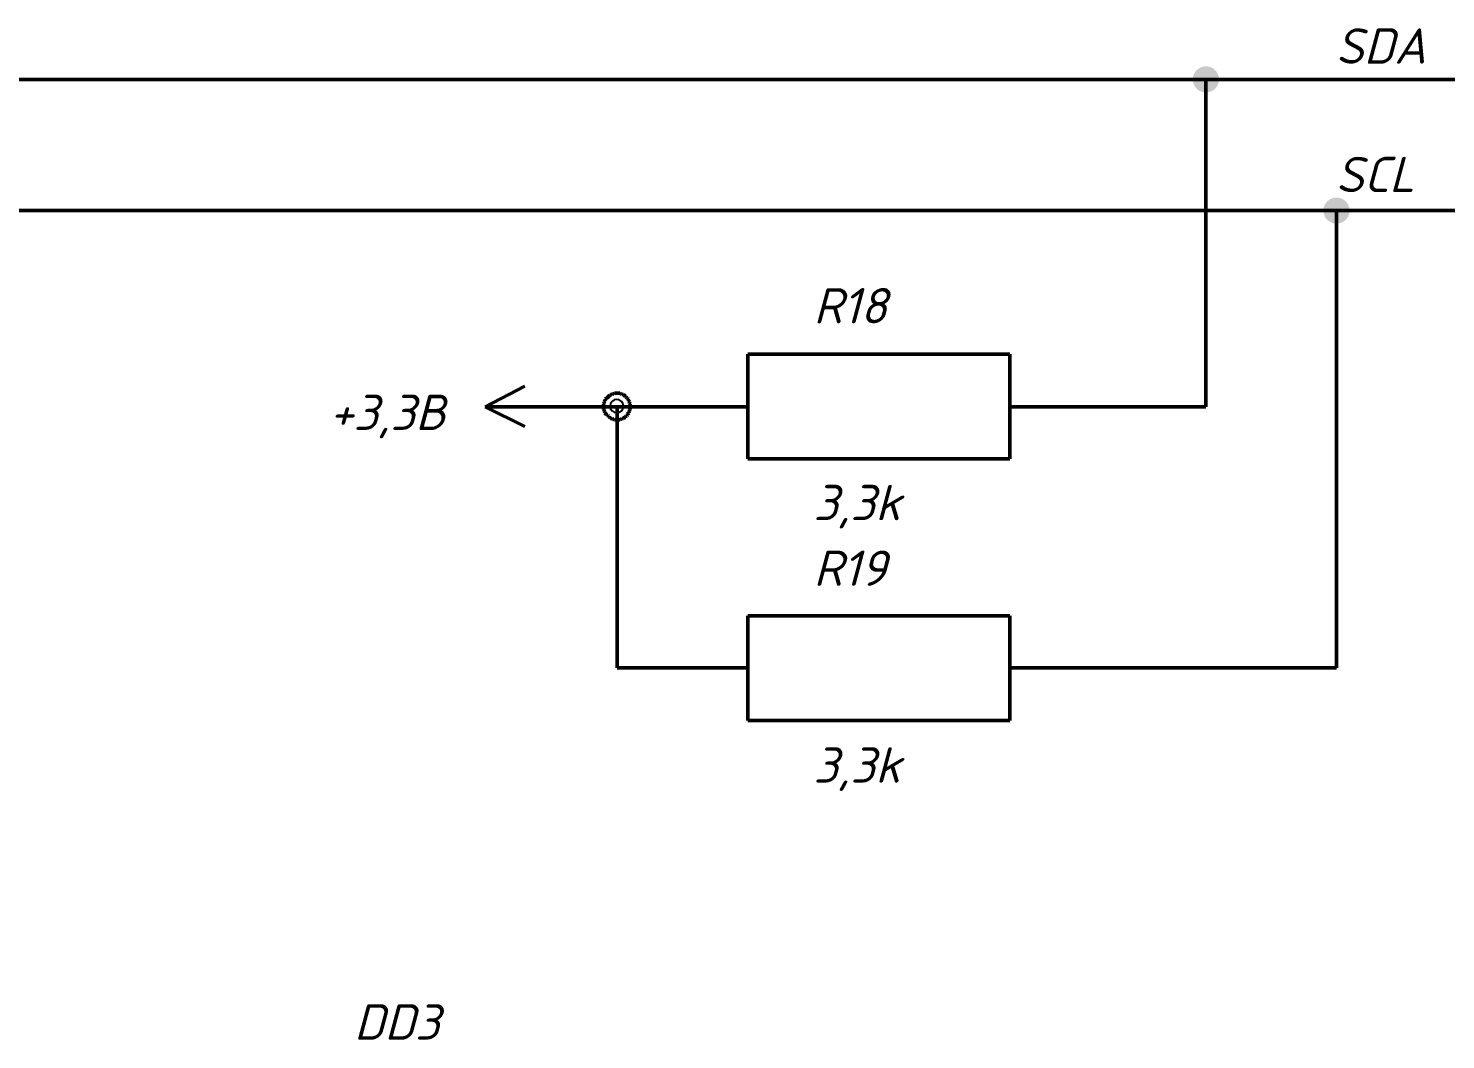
# Model space of a CAD drawing. Header units: inches. Extents: x -26 to 1942, y -380 to 599.
# Drawn here: x 528.7 to 582.8, y 326 to 364.7 of the extents above; entities that cross this region are included whole.
import ezdxf

# ---------------------------------------------------------------- set-up
doc = ezdxf.new("R2010")
doc.units = ezdxf.units.IN
doc.layers.add('OSN50', color=3, linetype='Continuous', lineweight=50)
doc.layers.add('TEXT', color=1, linetype='Continuous', lineweight=30)
doc.layers.add('Sheet', color=255, linetype='Continuous')
doc.styles.add('ISOCPEUR0', font='isocpeur.ttf', dxfattribs={"height": 2.87999})

msp = doc.modelspace()

# ---------------------------------------------------------------- hatches: boundary and pattern name
at = {"layer": 'OSN50'}
h = msp.add_hatch(color=256, dxfattribs=at)
edge = h.paths.add_edge_path()
edge.add_arc((573.675, 362.732), 0.5, 0, 360)
h = msp.add_hatch(color=256, dxfattribs=at)
edge = h.paths.add_edge_path()
edge.add_arc((578.666, 357.715), 0.5, 0, 360)

# ---------------------------------------------------------------- linework, layer by layer
for p, q in [((573.675, 362.732), (466.172, 362.732)), ((573.675, 362.732), (573.675, 350.216)), ((593.665, 362.732), (573.675, 362.732)), ((578.666, 357.715), (466.172, 357.715)), ((578.666, 357.715), (578.666, 340.234)), ((593.665, 357.715), (578.666, 357.715)), ((566.175, 352.228), (556.167, 352.228)), ((556.167, 352.228), (556.167, 348.23)), ((566.175, 348.23), (566.175, 352.228)), ((546.133, 350.216), (547.648, 350.999)), ((550.732, 350.503), (550.758, 350.529)), ((550.732, 350.503), (550.758, 350.529)), ((550.732, 350.503), (550.758, 350.529)), ((550.732, 350.503), (550.758, 350.529)), ((550.732, 350.503), (550.758, 350.529)), ((550.732, 350.503), (550.758, 350.529)), ((550.732, 350.503), (550.758, 350.529)), ((550.732, 350.503), (550.758, 350.529)), ((550.732, 350.477), (550.732, 350.503)), ((550.732, 350.477), (550.732, 350.503)), ((550.732, 350.477), (550.732, 350.503)), ((550.732, 350.477), (550.732, 350.503)), ((550.732, 350.477), (550.732, 350.503)), ((550.732, 350.477), (550.732, 350.503)), ((550.732, 350.477), (550.732, 350.503)), ((550.732, 350.477), (550.732, 350.503)), ((550.758, 350.529), (550.784, 350.555)), ((550.758, 350.529), (550.784, 350.555)), ((550.758, 350.529), (550.784, 350.555)), ((550.758, 350.529), (550.784, 350.555)), ((550.758, 350.529), (550.784, 350.555)), ((550.758, 350.529), (550.784, 350.555)), ((550.758, 350.529), (550.784, 350.555)), ((550.758, 350.529), (550.784, 350.555)), ((550.784, 350.555), (550.81, 350.581)), ((550.784, 350.555), (550.81, 350.581)), ((550.784, 350.555), (550.81, 350.581)), ((550.784, 350.555), (550.81, 350.581)), ((550.784, 350.555), (550.81, 350.581)), ((550.784, 350.555), (550.81, 350.581)), ((550.784, 350.555), (550.81, 350.581)), ((550.784, 350.555), (550.81, 350.581)), ((550.784, 350.555), (550.784, 350.555)), ((550.784, 350.555), (550.784, 350.555)), ((550.784, 350.555), (550.784, 350.555)), ((550.784, 350.555), (550.784, 350.555)), ((550.784, 350.555), (550.784, 350.555)), ((550.784, 350.555), (550.784, 350.555)), ((550.784, 350.555), (550.784, 350.555)), ((550.784, 350.555), (550.784, 350.555)), ((550.81, 350.581), (550.836, 350.608)), ((550.81, 350.581), (550.836, 350.608)), ((550.81, 350.581), (550.836, 350.608)), ((550.81, 350.581), (550.836, 350.608)), ((550.81, 350.581), (550.836, 350.608)), ((550.81, 350.581), (550.836, 350.608)), ((550.81, 350.581), (550.836, 350.608)), ((550.81, 350.581), (550.836, 350.608)), ((550.836, 350.608), (550.862, 350.634)), ((550.836, 350.608), (550.862, 350.634)), ((550.836, 350.608), (550.862, 350.634)), ((550.836, 350.608), (550.862, 350.634)), ((550.836, 350.608), (550.862, 350.634)), ((550.836, 350.608), (550.862, 350.634)), ((550.836, 350.608), (550.862, 350.634)), ((550.836, 350.608), (550.862, 350.634)), ((550.836, 350.608), (550.836, 350.608)), ((550.836, 350.608), (550.836, 350.608)), ((550.836, 350.608), (550.836, 350.608)), ((550.836, 350.608), (550.836, 350.608)), ((550.836, 350.608), (550.836, 350.608)), ((550.836, 350.608), (550.836, 350.608)), ((550.836, 350.608), (550.836, 350.608)), ((550.836, 350.608), (550.836, 350.608)), ((550.862, 350.634), (550.888, 350.66)), ((550.862, 350.634), (550.888, 350.66)), ((550.862, 350.634), (550.888, 350.66)), ((550.862, 350.634), (550.888, 350.66)), ((550.862, 350.634), (550.888, 350.66)), ((550.862, 350.634), (550.888, 350.66)), ((550.862, 350.634), (550.888, 350.66)), ((550.862, 350.634), (550.888, 350.66)), ((550.888, 350.66), (550.915, 350.66)), ((550.888, 350.66), (550.915, 350.66)), ((550.888, 350.66), (550.915, 350.66)), ((550.888, 350.66), (550.915, 350.66)), ((550.888, 350.66), (550.915, 350.66)), ((550.888, 350.66), (550.915, 350.66)), ((550.888, 350.66), (550.915, 350.66)), ((550.888, 350.66), (550.915, 350.66)), ((550.915, 350.66), (550.915, 350.686)), ((550.915, 350.686), (550.941, 350.686)), ((550.915, 350.66), (550.915, 350.686)), ((550.915, 350.686), (550.941, 350.686)), ((550.915, 350.66), (550.915, 350.686)), ((550.915, 350.686), (550.941, 350.686)), ((550.915, 350.66), (550.915, 350.686)), ((550.915, 350.686), (550.941, 350.686)), ((550.915, 350.66), (550.915, 350.686)), ((550.915, 350.686), (550.941, 350.686)), ((550.915, 350.66), (550.915, 350.686)), ((550.915, 350.686), (550.941, 350.686)), ((550.915, 350.66), (550.915, 350.686)), ((550.915, 350.686), (550.941, 350.686)), ((550.915, 350.66), (550.915, 350.686)), ((550.915, 350.686), (550.941, 350.686)), ((550.941, 350.686), (550.967, 350.686)), ((550.941, 350.686), (550.967, 350.686)), ((550.941, 350.686), (550.967, 350.686)), ((550.941, 350.686), (550.967, 350.686)), ((550.941, 350.686), (550.967, 350.686)), ((550.941, 350.686), (550.967, 350.686)), ((550.941, 350.686), (550.967, 350.686)), ((550.941, 350.686), (550.967, 350.686)), ((550.967, 350.686), (550.993, 350.712)), ((550.967, 350.686), (550.993, 350.712)), ((550.967, 350.686), (550.993, 350.712)), ((550.967, 350.686), (550.993, 350.712)), ((550.967, 350.686), (550.993, 350.712)), ((550.967, 350.686), (550.993, 350.712)), ((550.967, 350.686), (550.993, 350.712)), ((550.967, 350.686), (550.993, 350.712)), ((550.993, 350.712), (551.019, 350.712)), ((550.993, 350.712), (551.019, 350.712)), ((550.993, 350.712), (551.019, 350.712)), ((550.993, 350.712), (551.019, 350.712)), ((550.993, 350.712), (551.019, 350.712)), ((550.993, 350.712), (551.019, 350.712)), ((550.993, 350.712), (551.019, 350.712)), ((550.993, 350.712), (551.019, 350.712)), ((551.019, 350.712), (551.045, 350.712)), ((551.019, 350.712), (551.045, 350.712)), ((551.019, 350.712), (551.045, 350.712)), ((551.019, 350.712), (551.045, 350.712)), ((551.019, 350.712), (551.045, 350.712)), ((551.019, 350.712), (551.045, 350.712)), ((551.019, 350.712), (551.045, 350.712)), ((551.019, 350.712), (551.045, 350.712)), ((551.045, 350.712), (551.071, 350.738)), ((551.045, 350.712), (551.071, 350.738)), ((551.045, 350.712), (551.071, 350.738)), ((551.045, 350.712), (551.071, 350.738)), ((551.045, 350.712), (551.071, 350.738)), ((551.045, 350.712), (551.071, 350.738)), ((551.045, 350.712), (551.071, 350.738)), ((551.045, 350.712), (551.071, 350.738)), ((551.071, 350.738), (551.097, 350.738)), ((551.071, 350.738), (551.097, 350.738)), ((551.071, 350.738), (551.097, 350.738)), ((551.071, 350.738), (551.097, 350.738)), ((551.071, 350.738), (551.097, 350.738)), ((551.071, 350.738), (551.097, 350.738)), ((551.071, 350.738), (551.097, 350.738)), ((551.071, 350.738), (551.097, 350.738)), ((551.097, 350.738), (551.124, 350.738)), ((551.097, 350.738), (551.124, 350.738)), ((551.097, 350.738), (551.124, 350.738)), ((551.097, 350.738), (551.124, 350.738)), ((551.097, 350.738), (551.124, 350.738)), ((551.097, 350.738), (551.124, 350.738)), ((551.097, 350.738), (551.124, 350.738)), ((551.097, 350.738), (551.124, 350.738)), ((551.124, 350.738), (551.15, 350.738)), ((551.124, 350.738), (551.15, 350.738)), ((551.124, 350.738), (551.15, 350.738)), ((551.124, 350.738), (551.15, 350.738)), ((551.124, 350.738), (551.15, 350.738)), ((551.124, 350.738), (551.15, 350.738)), ((551.124, 350.738), (551.15, 350.738)), ((551.124, 350.738), (551.15, 350.738)), ((551.15, 350.738), (551.176, 350.738)), ((551.15, 350.738), (551.176, 350.738)), ((551.15, 350.738), (551.176, 350.738)), ((551.15, 350.738), (551.176, 350.738)), ((551.15, 350.738), (551.176, 350.738)), ((551.15, 350.738), (551.176, 350.738)), ((551.15, 350.738), (551.176, 350.738)), ((551.15, 350.738), (551.176, 350.738)), ((551.176, 350.738), (551.176, 350.738)), ((551.176, 350.738), (551.202, 350.738)), ((551.176, 350.738), (551.176, 350.738)), ((551.176, 350.738), (551.202, 350.738)), ((551.176, 350.738), (551.176, 350.738)), ((551.176, 350.738), (551.202, 350.738)), ((551.176, 350.738), (551.176, 350.738)), ((551.176, 350.738), (551.202, 350.738)), ((551.176, 350.738), (551.176, 350.738)), ((551.176, 350.738), (551.202, 350.738)), ((551.176, 350.738), (551.176, 350.738)), ((551.176, 350.738), (551.202, 350.738)), ((551.176, 350.738), (551.176, 350.738)), ((551.176, 350.738), (551.202, 350.738)), ((551.176, 350.738), (551.176, 350.738)), ((551.176, 350.738), (551.202, 350.738)), ((551.202, 350.738), (551.228, 350.738)), ((551.202, 350.738), (551.228, 350.738)), ((551.202, 350.738), (551.228, 350.738)), ((551.202, 350.738), (551.228, 350.738)), ((551.202, 350.738), (551.228, 350.738)), ((551.202, 350.738), (551.228, 350.738)), ((551.202, 350.738), (551.228, 350.738)), ((551.202, 350.738), (551.228, 350.738)), ((551.228, 350.738), (551.254, 350.738)), ((551.228, 350.738), (551.254, 350.738)), ((551.228, 350.738), (551.254, 350.738)), ((551.228, 350.738), (551.254, 350.738)), ((551.228, 350.738), (551.254, 350.738)), ((551.228, 350.738), (551.254, 350.738)), ((551.228, 350.738), (551.254, 350.738)), ((551.228, 350.738), (551.254, 350.738)), ((551.254, 350.738), (551.28, 350.738)), ((551.254, 350.738), (551.28, 350.738)), ((551.254, 350.738), (551.28, 350.738)), ((551.254, 350.738), (551.28, 350.738)), ((551.254, 350.738), (551.28, 350.738)), ((551.254, 350.738), (551.28, 350.738)), ((551.254, 350.738), (551.28, 350.738)), ((551.254, 350.738), (551.28, 350.738)), ((551.28, 350.738), (551.307, 350.712)), ((551.28, 350.738), (551.307, 350.712)), ((551.28, 350.738), (551.307, 350.712)), ((551.28, 350.738), (551.307, 350.712)), ((551.28, 350.738), (551.307, 350.712)), ((551.28, 350.738), (551.307, 350.712)), ((551.28, 350.738), (551.307, 350.712)), ((551.28, 350.738), (551.307, 350.712)), ((551.307, 350.712), (551.307, 350.712)), ((551.307, 350.712), (551.333, 350.712)), ((551.307, 350.712), (551.307, 350.712)), ((551.307, 350.712), (551.333, 350.712)), ((551.307, 350.712), (551.307, 350.712)), ((551.307, 350.712), (551.333, 350.712)), ((551.307, 350.712), (551.307, 350.712)), ((551.307, 350.712), (551.333, 350.712)), ((551.307, 350.712), (551.307, 350.712)), ((551.307, 350.712), (551.333, 350.712)), ((551.307, 350.712), (551.307, 350.712)), ((551.307, 350.712), (551.333, 350.712)), ((551.307, 350.712), (551.307, 350.712)), ((551.307, 350.712), (551.333, 350.712)), ((551.307, 350.712), (551.307, 350.712)), ((551.307, 350.712), (551.333, 350.712)), ((551.333, 350.712), (551.359, 350.686)), ((551.333, 350.712), (551.359, 350.686)), ((551.333, 350.712), (551.359, 350.686)), ((551.333, 350.712), (551.359, 350.686)), ((551.333, 350.712), (551.359, 350.686)), ((551.333, 350.712), (551.359, 350.686)), ((551.333, 350.712), (551.359, 350.686)), ((551.333, 350.712), (551.359, 350.686)), ((551.359, 350.686), (551.385, 350.686)), ((551.359, 350.686), (551.385, 350.686)), ((551.359, 350.686), (551.385, 350.686)), ((551.359, 350.686), (551.385, 350.686)), ((551.359, 350.686), (551.385, 350.686)), ((551.359, 350.686), (551.385, 350.686)), ((551.359, 350.686), (551.385, 350.686)), ((551.359, 350.686), (551.385, 350.686)), ((551.385, 350.686), (551.411, 350.686)), ((551.385, 350.686), (551.411, 350.686)), ((551.385, 350.686), (551.411, 350.686)), ((551.385, 350.686), (551.411, 350.686)), ((551.385, 350.686), (551.411, 350.686)), ((551.385, 350.686), (551.411, 350.686)), ((551.385, 350.686), (551.411, 350.686)), ((551.385, 350.686), (551.411, 350.686)), ((551.411, 350.686), (551.437, 350.66)), ((551.411, 350.686), (551.437, 350.66)), ((551.411, 350.686), (551.437, 350.66)), ((551.411, 350.686), (551.437, 350.66)), ((551.411, 350.686), (551.437, 350.66)), ((551.411, 350.686), (551.437, 350.66)), ((551.411, 350.686), (551.437, 350.66)), ((551.411, 350.686), (551.437, 350.66)), ((551.437, 350.66), (551.437, 350.66)), ((551.437, 350.66), (551.463, 350.634)), ((551.437, 350.66), (551.437, 350.66)), ((551.437, 350.66), (551.463, 350.634)), ((551.437, 350.66), (551.437, 350.66)), ((551.437, 350.66), (551.463, 350.634)), ((551.437, 350.66), (551.437, 350.66)), ((551.437, 350.66), (551.463, 350.634)), ((551.437, 350.66), (551.437, 350.66)), ((551.437, 350.66), (551.463, 350.634)), ((551.437, 350.66), (551.437, 350.66)), ((551.437, 350.66), (551.463, 350.634)), ((551.437, 350.66), (551.437, 350.66)), ((551.437, 350.66), (551.463, 350.634)), ((551.437, 350.66), (551.437, 350.66)), ((551.437, 350.66), (551.463, 350.634)), ((551.463, 350.634), (551.489, 350.608)), ((551.463, 350.634), (551.489, 350.608)), ((551.463, 350.634), (551.489, 350.608)), ((551.463, 350.634), (551.489, 350.608)), ((551.463, 350.634), (551.489, 350.608)), ((551.463, 350.634), (551.489, 350.608)), ((551.463, 350.634), (551.489, 350.608)), ((551.463, 350.634), (551.489, 350.608)), ((551.489, 350.608), (551.516, 350.608)), ((551.489, 350.608), (551.516, 350.608)), ((551.489, 350.608), (551.516, 350.608)), ((551.489, 350.608), (551.516, 350.608)), ((551.489, 350.608), (551.516, 350.608)), ((551.489, 350.608), (551.516, 350.608)), ((551.489, 350.608), (551.516, 350.608)), ((551.489, 350.608), (551.516, 350.608)), ((551.516, 350.608), (551.516, 350.581)), ((551.516, 350.608), (551.516, 350.581)), ((551.516, 350.608), (551.516, 350.581)), ((551.516, 350.608), (551.516, 350.581)), ((551.516, 350.608), (551.516, 350.581)), ((551.516, 350.608), (551.516, 350.581)), ((551.516, 350.608), (551.516, 350.581)), ((551.516, 350.608), (551.516, 350.581)), ((551.516, 350.581), (551.542, 350.555)), ((551.516, 350.581), (551.542, 350.555)), ((551.516, 350.581), (551.542, 350.555)), ((551.516, 350.581), (551.542, 350.555)), ((551.516, 350.581), (551.542, 350.555)), ((551.516, 350.581), (551.542, 350.555)), ((551.516, 350.581), (551.542, 350.555)), ((551.516, 350.581), (551.542, 350.555)), ((551.542, 350.555), (551.568, 350.555)), ((551.542, 350.555), (551.568, 350.555)), ((551.542, 350.555), (551.568, 350.555)), ((551.542, 350.555), (551.568, 350.555)), ((551.542, 350.555), (551.568, 350.555)), ((551.542, 350.555), (551.568, 350.555)), ((551.542, 350.555), (551.568, 350.555)), ((551.542, 350.555), (551.568, 350.555)), ((551.568, 350.555), (551.568, 350.529)), ((551.568, 350.555), (551.568, 350.529)), ((551.568, 350.555), (551.568, 350.529)), ((551.568, 350.555), (551.568, 350.529)), ((551.568, 350.555), (551.568, 350.529)), ((551.568, 350.555), (551.568, 350.529)), ((551.568, 350.555), (551.568, 350.529)), ((551.568, 350.555), (551.568, 350.529)), ((551.568, 350.529), (551.594, 350.503)), ((551.568, 350.529), (551.594, 350.503)), ((551.568, 350.529), (551.594, 350.503)), ((551.568, 350.529), (551.594, 350.503)), ((551.568, 350.529), (551.594, 350.503)), ((551.568, 350.529), (551.594, 350.503)), ((551.568, 350.529), (551.594, 350.503)), ((551.568, 350.529), (551.594, 350.503)), ((551.594, 350.503), (551.594, 350.477)), ((551.594, 350.503), (551.594, 350.477)), ((551.594, 350.503), (551.594, 350.477)), ((551.594, 350.503), (551.594, 350.477)), ((551.594, 350.503), (551.594, 350.477)), ((551.594, 350.503), (551.594, 350.477)), ((551.594, 350.503), (551.594, 350.477)), ((551.594, 350.503), (551.594, 350.477)), ((546.133, 350.216), (547.648, 349.458)), ((548.667, 350.216), (546.133, 350.216)), ((551.176, 350.216), (548.667, 350.216)), ((550.653, 350.32), (550.679, 350.346)), ((550.653, 350.32), (550.679, 350.346)), ((550.653, 350.32), (550.679, 350.346)), ((550.653, 350.32), (550.679, 350.346)), ((550.653, 350.32), (550.679, 350.346)), ((550.653, 350.32), (550.679, 350.346)), ((550.653, 350.32), (550.679, 350.346)), ((550.653, 350.32), (550.679, 350.346)), ((550.653, 350.294), (550.653, 350.32)), ((550.653, 350.294), (550.653, 350.32)), ((550.653, 350.294), (550.653, 350.32)), ((550.653, 350.294), (550.653, 350.32)), ((550.653, 350.294), (550.653, 350.32)), ((550.653, 350.294), (550.653, 350.32)), ((550.653, 350.294), (550.653, 350.32)), ((550.653, 350.294), (550.653, 350.32)), ((550.653, 350.268), (550.653, 350.294)), ((550.653, 350.268), (550.653, 350.294)), ((550.653, 350.268), (550.653, 350.294)), ((550.653, 350.268), (550.653, 350.294)), ((550.653, 350.268), (550.653, 350.294)), ((550.653, 350.268), (550.653, 350.294)), ((550.653, 350.268), (550.653, 350.294)), ((550.653, 350.268), (550.653, 350.294)), ((550.653, 350.242), (550.653, 350.268)), ((550.653, 350.242), (550.653, 350.268)), ((550.653, 350.242), (550.653, 350.268)), ((550.653, 350.242), (550.653, 350.268)), ((550.653, 350.242), (550.653, 350.268)), ((550.653, 350.242), (550.653, 350.268)), ((550.653, 350.242), (550.653, 350.268)), ((550.653, 350.242), (550.653, 350.268)), ((550.653, 350.216), (550.653, 350.242)), ((550.653, 350.216), (550.653, 350.242)), ((550.653, 350.216), (550.653, 350.242)), ((550.653, 350.216), (550.653, 350.242)), ((550.653, 350.216), (550.653, 350.242)), ((550.653, 350.216), (550.653, 350.242)), ((550.653, 350.216), (550.653, 350.242)), ((550.653, 350.216), (550.653, 350.242)), ((550.653, 350.189), (550.653, 350.216)), ((550.653, 350.216), (550.653, 350.216)), ((550.653, 350.189), (550.653, 350.216)), ((550.653, 350.216), (550.653, 350.216)), ((550.653, 350.189), (550.653, 350.216)), ((550.653, 350.216), (550.653, 350.216)), ((550.653, 350.189), (550.653, 350.216)), ((550.653, 350.216), (550.653, 350.216)), ((550.653, 350.189), (550.653, 350.216)), ((550.653, 350.216), (550.653, 350.216)), ((550.653, 350.189), (550.653, 350.216)), ((550.653, 350.216), (550.653, 350.216)), ((550.653, 350.189), (550.653, 350.216)), ((550.653, 350.216), (550.653, 350.216)), ((550.653, 350.189), (550.653, 350.216)), ((550.653, 350.216), (550.653, 350.216)), ((550.653, 350.163), (550.653, 350.189)), ((550.653, 350.163), (550.653, 350.189)), ((550.653, 350.163), (550.653, 350.189)), ((550.653, 350.163), (550.653, 350.189)), ((550.653, 350.163), (550.653, 350.189)), ((550.653, 350.163), (550.653, 350.189)), ((550.653, 350.163), (550.653, 350.189)), ((550.653, 350.163), (550.653, 350.189)), ((550.653, 350.137), (550.653, 350.163)), ((550.653, 350.137), (550.653, 350.163)), ((550.653, 350.137), (550.653, 350.163)), ((550.653, 350.137), (550.653, 350.163)), ((550.653, 350.137), (550.653, 350.163)), ((550.653, 350.137), (550.653, 350.163)), ((550.653, 350.137), (550.653, 350.163)), ((550.653, 350.137), (550.653, 350.163)), ((550.653, 350.111), (550.653, 350.137)), ((550.653, 350.111), (550.653, 350.137)), ((550.653, 350.111), (550.653, 350.137)), ((550.653, 350.111), (550.653, 350.137)), ((550.653, 350.111), (550.653, 350.137)), ((550.653, 350.111), (550.653, 350.137)), ((550.653, 350.111), (550.653, 350.137)), ((550.653, 350.111), (550.653, 350.137)), ((550.679, 350.085), (550.653, 350.111)), ((550.679, 350.085), (550.653, 350.111)), ((550.679, 350.085), (550.653, 350.111)), ((550.679, 350.085), (550.653, 350.111)), ((550.679, 350.085), (550.653, 350.111)), ((550.679, 350.085), (550.653, 350.111)), ((550.679, 350.085), (550.653, 350.111)), ((550.679, 350.085), (550.653, 350.111)), ((550.679, 350.398), (550.705, 350.425)), ((550.679, 350.398), (550.705, 350.425)), ((550.679, 350.398), (550.705, 350.425)), ((550.679, 350.398), (550.705, 350.425)), ((550.679, 350.398), (550.705, 350.425)), ((550.679, 350.398), (550.705, 350.425)), ((550.679, 350.398), (550.705, 350.425)), ((550.679, 350.398), (550.705, 350.425)), ((550.679, 350.372), (550.679, 350.398)), ((550.679, 350.372), (550.679, 350.398)), ((550.679, 350.372), (550.679, 350.398)), ((550.679, 350.372), (550.679, 350.398)), ((550.679, 350.372), (550.679, 350.398)), ((550.679, 350.372), (550.679, 350.398)), ((550.679, 350.372), (550.679, 350.398)), ((550.679, 350.372), (550.679, 350.398)), ((550.679, 350.346), (550.679, 350.372)), ((550.679, 350.346), (550.679, 350.372)), ((550.679, 350.346), (550.679, 350.372)), ((550.679, 350.346), (550.679, 350.372)), ((550.679, 350.346), (550.679, 350.372)), ((550.679, 350.346), (550.679, 350.372)), ((550.679, 350.346), (550.679, 350.372)), ((550.679, 350.346), (550.679, 350.372)), ((550.679, 350.059), (550.679, 350.085)), ((550.679, 350.085), (550.679, 350.085)), ((550.679, 350.059), (550.679, 350.085)), ((550.679, 350.085), (550.679, 350.085)), ((550.679, 350.059), (550.679, 350.085)), ((550.679, 350.085), (550.679, 350.085)), ((550.679, 350.059), (550.679, 350.085)), ((550.679, 350.085), (550.679, 350.085)), ((550.679, 350.059), (550.679, 350.085)), ((550.679, 350.085), (550.679, 350.085)), ((550.679, 350.059), (550.679, 350.085)), ((550.679, 350.085), (550.679, 350.085)), ((550.679, 350.059), (550.679, 350.085)), ((550.679, 350.085), (550.679, 350.085)), ((550.679, 350.059), (550.679, 350.085)), ((550.679, 350.085), (550.679, 350.085)), ((550.705, 350.033), (550.679, 350.059)), ((550.705, 350.033), (550.679, 350.059)), ((550.705, 350.033), (550.679, 350.059)), ((550.705, 350.033), (550.679, 350.059)), ((550.705, 350.033), (550.679, 350.059)), ((550.705, 350.033), (550.679, 350.059)), ((550.705, 350.033), (550.679, 350.059)), ((550.705, 350.033), (550.679, 350.059)), ((550.705, 350.451), (550.705, 350.477)), ((550.705, 350.477), (550.732, 350.477)), ((550.705, 350.451), (550.705, 350.477)), ((550.705, 350.477), (550.732, 350.477)), ((550.705, 350.451), (550.705, 350.477)), ((550.705, 350.477), (550.732, 350.477)), ((550.705, 350.451), (550.705, 350.477)), ((550.705, 350.477), (550.732, 350.477)), ((550.705, 350.451), (550.705, 350.477)), ((550.705, 350.477), (550.732, 350.477)), ((550.705, 350.451), (550.705, 350.477)), ((550.705, 350.477), (550.732, 350.477)), ((550.705, 350.451), (550.705, 350.477)), ((550.705, 350.477), (550.732, 350.477)), ((550.705, 350.451), (550.705, 350.477)), ((550.705, 350.477), (550.732, 350.477)), ((550.705, 350.425), (550.705, 350.451)), ((550.705, 350.425), (550.705, 350.451)), ((550.705, 350.425), (550.705, 350.451)), ((550.705, 350.425), (550.705, 350.451)), ((550.705, 350.425), (550.705, 350.451)), ((550.705, 350.425), (550.705, 350.451)), ((550.705, 350.425), (550.705, 350.451)), ((550.705, 350.425), (550.705, 350.451)), ((550.705, 350.007), (550.705, 350.033)), ((550.705, 350.007), (550.705, 350.033)), ((550.705, 350.007), (550.705, 350.033)), ((550.705, 350.007), (550.705, 350.033)), ((550.705, 350.007), (550.705, 350.033)), ((550.705, 350.007), (550.705, 350.033)), ((550.705, 350.007), (550.705, 350.033)), ((550.705, 350.007), (550.705, 350.033)), ((550.705, 349.98), (550.705, 350.007)), ((550.705, 349.98), (550.705, 350.007)), ((550.705, 349.98), (550.705, 350.007)), ((550.705, 349.98), (550.705, 350.007)), ((550.705, 349.98), (550.705, 350.007)), ((550.705, 349.98), (550.705, 350.007)), ((550.705, 349.98), (550.705, 350.007)), ((550.705, 349.98), (550.705, 350.007)), ((550.732, 349.954), (550.705, 349.98)), ((550.732, 349.954), (550.705, 349.98)), ((550.732, 349.954), (550.705, 349.98)), ((550.732, 349.954), (550.705, 349.98)), ((550.732, 349.954), (550.705, 349.98)), ((550.732, 349.954), (550.705, 349.98)), ((550.732, 349.954), (550.705, 349.98)), ((550.732, 349.954), (550.705, 349.98)), ((550.758, 349.928), (550.732, 349.954)), ((550.732, 349.954), (550.732, 349.954)), ((550.758, 349.928), (550.732, 349.954)), ((550.732, 349.954), (550.732, 349.954)), ((550.758, 349.928), (550.732, 349.954)), ((550.732, 349.954), (550.732, 349.954)), ((550.758, 349.928), (550.732, 349.954)), ((550.732, 349.954), (550.732, 349.954)), ((550.758, 349.928), (550.732, 349.954)), ((550.732, 349.954), (550.732, 349.954)), ((550.758, 349.928), (550.732, 349.954)), ((550.732, 349.954), (550.732, 349.954)), ((550.758, 349.928), (550.732, 349.954)), ((550.732, 349.954), (550.732, 349.954)), ((550.758, 349.928), (550.732, 349.954)), ((550.732, 349.954), (550.732, 349.954)), ((553.658, 350.216), (551.176, 350.216)), ((551.176, 350.216), (551.176, 350.216)), ((551.176, 340.234), (551.176, 350.216)), ((551.594, 349.954), (551.568, 349.928)), ((551.594, 349.954), (551.568, 349.928)), ((551.594, 349.954), (551.568, 349.928)), ((551.594, 349.954), (551.568, 349.928)), ((551.594, 349.954), (551.568, 349.928)), ((551.594, 349.954), (551.568, 349.928)), ((551.594, 349.954), (551.568, 349.928)), ((551.594, 349.954), (551.568, 349.928)), ((551.594, 350.477), (551.62, 350.477)), ((551.594, 350.477), (551.62, 350.477)), ((551.594, 350.477), (551.62, 350.477)), ((551.594, 350.477), (551.62, 350.477)), ((551.594, 350.477), (551.62, 350.477)), ((551.594, 350.477), (551.62, 350.477)), ((551.594, 350.477), (551.62, 350.477)), ((551.594, 350.477), (551.62, 350.477)), ((551.62, 349.98), (551.594, 349.954)), ((551.62, 349.98), (551.594, 349.954)), ((551.62, 349.98), (551.594, 349.954)), ((551.62, 349.98), (551.594, 349.954)), ((551.62, 349.98), (551.594, 349.954)), ((551.62, 349.98), (551.594, 349.954)), ((551.62, 349.98), (551.594, 349.954)), ((551.62, 349.98), (551.594, 349.954)), ((551.594, 349.954), (551.594, 349.954)), ((551.594, 349.954), (551.594, 349.954)), ((551.594, 349.954), (551.594, 349.954)), ((551.594, 349.954), (551.594, 349.954)), ((551.594, 349.954), (551.594, 349.954)), ((551.594, 349.954), (551.594, 349.954)), ((551.594, 349.954), (551.594, 349.954)), ((551.594, 349.954), (551.594, 349.954)), ((551.62, 350.477), (551.62, 350.451)), ((551.62, 350.477), (551.62, 350.451)), ((551.62, 350.477), (551.62, 350.451)), ((551.62, 350.477), (551.62, 350.451)), ((551.62, 350.477), (551.62, 350.451)), ((551.62, 350.477), (551.62, 350.451)), ((551.62, 350.477), (551.62, 350.451)), ((551.62, 350.477), (551.62, 350.451)), ((551.62, 350.451), (551.62, 350.425)), ((551.62, 350.451), (551.62, 350.425)), ((551.62, 350.451), (551.62, 350.425)), ((551.62, 350.451), (551.62, 350.425)), ((551.62, 350.451), (551.62, 350.425)), ((551.62, 350.451), (551.62, 350.425)), ((551.62, 350.451), (551.62, 350.425)), ((551.62, 350.451), (551.62, 350.425)), ((551.62, 350.425), (551.646, 350.398)), ((551.62, 350.425), (551.646, 350.398)), ((551.62, 350.425), (551.646, 350.398)), ((551.62, 350.425), (551.646, 350.398)), ((551.62, 350.425), (551.646, 350.398)), ((551.62, 350.425), (551.646, 350.398)), ((551.62, 350.425), (551.646, 350.398)), ((551.62, 350.425), (551.646, 350.398)), ((551.646, 350.059), (551.62, 350.033)), ((551.646, 350.059), (551.62, 350.033)), ((551.646, 350.059), (551.62, 350.033)), ((551.646, 350.059), (551.62, 350.033)), ((551.646, 350.059), (551.62, 350.033)), ((551.646, 350.059), (551.62, 350.033)), ((551.646, 350.059), (551.62, 350.033)), ((551.646, 350.059), (551.62, 350.033)), ((551.62, 350.033), (551.62, 350.007)), ((551.62, 350.033), (551.62, 350.007)), ((551.62, 350.033), (551.62, 350.007)), ((551.62, 350.033), (551.62, 350.007)), ((551.62, 350.033), (551.62, 350.007)), ((551.62, 350.033), (551.62, 350.007)), ((551.62, 350.033), (551.62, 350.007)), ((551.62, 350.033), (551.62, 350.007)), ((551.62, 350.007), (551.62, 349.98)), ((551.62, 350.007), (551.62, 349.98)), ((551.62, 350.007), (551.62, 349.98)), ((551.62, 350.007), (551.62, 349.98)), ((551.62, 350.007), (551.62, 349.98)), ((551.62, 350.007), (551.62, 349.98)), ((551.62, 350.007), (551.62, 349.98)), ((551.62, 350.007), (551.62, 349.98)), ((551.646, 350.398), (551.646, 350.372)), ((551.646, 350.398), (551.646, 350.372)), ((551.646, 350.398), (551.646, 350.372)), ((551.646, 350.398), (551.646, 350.372)), ((551.646, 350.398), (551.646, 350.372)), ((551.646, 350.398), (551.646, 350.372)), ((551.646, 350.398), (551.646, 350.372)), ((551.646, 350.398), (551.646, 350.372)), ((551.646, 350.372), (551.646, 350.346)), ((551.646, 350.372), (551.646, 350.346)), ((551.646, 350.372), (551.646, 350.346)), ((551.646, 350.372), (551.646, 350.346)), ((551.646, 350.372), (551.646, 350.346)), ((551.646, 350.372), (551.646, 350.346)), ((551.646, 350.372), (551.646, 350.346)), ((551.646, 350.372), (551.646, 350.346)), ((551.646, 350.346), (551.672, 350.32)), ((551.646, 350.346), (551.672, 350.32)), ((551.646, 350.346), (551.672, 350.32)), ((551.646, 350.346), (551.672, 350.32)), ((551.646, 350.346), (551.672, 350.32)), ((551.646, 350.346), (551.672, 350.32)), ((551.646, 350.346), (551.672, 350.32)), ((551.646, 350.346), (551.672, 350.32)), ((551.672, 350.111), (551.646, 350.085)), ((551.672, 350.111), (551.646, 350.085)), ((551.672, 350.111), (551.646, 350.085)), ((551.672, 350.111), (551.646, 350.085)), ((551.672, 350.111), (551.646, 350.085)), ((551.672, 350.111), (551.646, 350.085)), ((551.672, 350.111), (551.646, 350.085)), ((551.672, 350.111), (551.646, 350.085)), ((551.646, 350.085), (551.646, 350.085)), ((551.646, 350.085), (551.646, 350.059)), ((551.646, 350.085), (551.646, 350.085)), ((551.646, 350.085), (551.646, 350.059)), ((551.646, 350.085), (551.646, 350.085)), ((551.646, 350.085), (551.646, 350.059)), ((551.646, 350.085), (551.646, 350.085)), ((551.646, 350.085), (551.646, 350.059)), ((551.646, 350.085), (551.646, 350.085)), ((551.646, 350.085), (551.646, 350.059)), ((551.646, 350.085), (551.646, 350.085)), ((551.646, 350.085), (551.646, 350.059)), ((551.646, 350.085), (551.646, 350.085)), ((551.646, 350.085), (551.646, 350.059)), ((551.646, 350.085), (551.646, 350.085)), ((551.646, 350.085), (551.646, 350.059)), ((551.672, 350.32), (551.672, 350.294)), ((551.672, 350.32), (551.672, 350.294)), ((551.672, 350.32), (551.672, 350.294)), ((551.672, 350.32), (551.672, 350.294)), ((551.672, 350.32), (551.672, 350.294)), ((551.672, 350.32), (551.672, 350.294)), ((551.672, 350.32), (551.672, 350.294)), ((551.672, 350.32), (551.672, 350.294)), ((551.672, 350.294), (551.672, 350.268)), ((551.672, 350.294), (551.672, 350.268)), ((551.672, 350.294), (551.672, 350.268)), ((551.672, 350.294), (551.672, 350.268)), ((551.672, 350.294), (551.672, 350.268)), ((551.672, 350.294), (551.672, 350.268)), ((551.672, 350.294), (551.672, 350.268)), ((551.672, 350.294), (551.672, 350.268)), ((551.672, 350.268), (551.672, 350.242)), ((551.672, 350.268), (551.672, 350.242)), ((551.672, 350.268), (551.672, 350.242)), ((551.672, 350.268), (551.672, 350.242)), ((551.672, 350.268), (551.672, 350.242)), ((551.672, 350.268), (551.672, 350.242)), ((551.672, 350.268), (551.672, 350.242)), ((551.672, 350.268), (551.672, 350.242)), ((551.672, 350.242), (551.672, 350.216)), ((551.672, 350.242), (551.672, 350.216)), ((551.672, 350.242), (551.672, 350.216)), ((551.672, 350.242), (551.672, 350.216)), ((551.672, 350.242), (551.672, 350.216)), ((551.672, 350.242), (551.672, 350.216)), ((551.672, 350.242), (551.672, 350.216)), ((551.672, 350.242), (551.672, 350.216)), ((551.672, 350.216), (551.672, 350.216)), ((551.672, 350.216), (551.672, 350.216)), ((551.672, 350.216), (551.672, 350.216)), ((551.672, 350.216), (551.672, 350.216)), ((551.672, 350.216), (551.672, 350.216)), ((551.672, 350.216), (551.672, 350.216)), ((551.672, 350.216), (551.672, 350.216)), ((551.672, 350.216), (551.672, 350.216)), ((551.672, 350.216), (551.672, 350.216)), ((551.672, 350.216), (551.672, 350.216)), ((551.672, 350.216), (551.672, 350.216)), ((551.672, 350.216), (551.672, 350.216)), ((551.672, 350.216), (551.672, 350.216)), ((551.672, 350.216), (551.672, 350.216)), ((551.672, 350.216), (551.672, 350.216)), ((551.672, 350.216), (551.672, 350.216)), ((551.672, 350.216), (551.672, 350.216)), ((551.672, 350.216), (551.672, 350.216)), ((551.672, 350.216), (551.672, 350.216)), ((551.672, 350.216), (551.672, 350.216)), ((551.672, 350.216), (551.672, 350.216)), ((551.672, 350.216), (551.672, 350.216)), ((551.672, 350.216), (551.672, 350.216)), ((551.672, 350.216), (551.672, 350.216)), ((551.672, 350.216), (551.672, 350.216)), ((551.672, 350.216), (551.672, 350.216)), ((551.672, 350.216), (551.672, 350.216)), ((551.672, 350.216), (551.672, 350.216)), ((551.672, 350.216), (551.672, 350.216)), ((551.672, 350.216), (551.672, 350.216)), ((551.672, 350.216), (551.672, 350.216)), ((551.672, 350.216), (551.672, 350.216)), ((551.672, 350.216), (551.672, 350.216)), ((551.672, 350.216), (551.672, 350.189)), ((551.672, 350.216), (551.672, 350.216)), ((551.672, 350.216), (551.672, 350.216)), ((551.672, 350.216), (551.672, 350.216)), ((551.672, 350.216), (551.672, 350.216)), ((551.672, 350.216), (551.672, 350.216)), ((551.672, 350.216), (551.672, 350.216)), ((551.672, 350.216), (551.672, 350.216)), ((551.672, 350.216), (551.672, 350.216)), ((551.672, 350.216), (551.672, 350.216)), ((551.672, 350.216), (551.672, 350.216)), ((551.672, 350.216), (551.672, 350.216)), ((551.672, 350.216), (551.672, 350.216)), ((551.672, 350.216), (551.672, 350.216)), ((551.672, 350.216), (551.672, 350.216)), ((551.672, 350.216), (551.672, 350.216)), ((551.672, 350.216), (551.672, 350.216)), ((551.672, 350.216), (551.672, 350.216)), ((551.672, 350.216), (551.672, 350.216)), ((551.672, 350.216), (551.672, 350.216)), ((551.672, 350.216), (551.672, 350.216)), ((551.672, 350.216), (551.672, 350.216)), ((551.672, 350.216), (551.672, 350.216)), ((551.672, 350.216), (551.672, 350.216)), ((551.672, 350.216), (551.672, 350.216)), ((551.672, 350.216), (551.672, 350.216)), ((551.672, 350.216), (551.672, 350.216)), ((551.672, 350.216), (551.672, 350.216)), ((551.672, 350.216), (551.672, 350.216)), ((551.672, 350.216), (551.672, 350.216)), ((551.672, 350.216), (551.672, 350.216)), ((551.672, 350.216), (551.672, 350.216)), ((551.672, 350.216), (551.672, 350.216)), ((551.672, 350.216), (551.672, 350.216)), ((551.672, 350.216), (551.672, 350.189)), ((551.672, 350.216), (551.672, 350.216)), ((551.672, 350.216), (551.672, 350.216)), ((551.672, 350.216), (551.672, 350.216)), ((551.672, 350.216), (551.672, 350.216)), ((551.672, 350.216), (551.672, 350.216)), ((551.672, 350.216), (551.672, 350.216)), ((551.672, 350.216), (551.672, 350.216)), ((551.672, 350.216), (551.672, 350.216)), ((551.672, 350.216), (551.672, 350.216)), ((551.672, 350.216), (551.672, 350.216)), ((551.672, 350.216), (551.672, 350.216)), ((551.672, 350.216), (551.672, 350.216)), ((551.672, 350.216), (551.672, 350.216)), ((551.672, 350.216), (551.672, 350.216)), ((551.672, 350.216), (551.672, 350.216)), ((551.672, 350.216), (551.672, 350.216)), ((551.672, 350.216), (551.672, 350.216)), ((551.672, 350.216), (551.672, 350.216)), ((551.672, 350.216), (551.672, 350.216)), ((551.672, 350.216), (551.672, 350.216)), ((551.672, 350.216), (551.672, 350.216)), ((551.672, 350.216), (551.672, 350.216)), ((551.672, 350.216), (551.672, 350.216)), ((551.672, 350.216), (551.672, 350.216)), ((551.672, 350.216), (551.672, 350.216)), ((551.672, 350.216), (551.672, 350.216)), ((551.672, 350.216), (551.672, 350.216)), ((551.672, 350.216), (551.672, 350.216)), ((551.672, 350.216), (551.672, 350.216)), ((551.672, 350.216), (551.672, 350.216)), ((551.672, 350.216), (551.672, 350.216)), ((551.672, 350.216), (551.672, 350.216)), ((551.672, 350.216), (551.672, 350.216)), ((551.672, 350.216), (551.672, 350.189)), ((551.672, 350.216), (551.672, 350.216)), ((551.672, 350.216), (551.672, 350.216)), ((551.672, 350.216), (551.672, 350.216)), ((551.672, 350.216), (551.672, 350.216)), ((551.672, 350.216), (551.672, 350.216)), ((551.672, 350.216), (551.672, 350.216)), ((551.672, 350.216), (551.672, 350.216)), ((551.672, 350.216), (551.672, 350.216)), ((551.672, 350.216), (551.672, 350.216)), ((551.672, 350.216), (551.672, 350.216)), ((551.672, 350.216), (551.672, 350.216)), ((551.672, 350.216), (551.672, 350.216)), ((551.672, 350.216), (551.672, 350.216)), ((551.672, 350.216), (551.672, 350.216)), ((551.672, 350.216), (551.672, 350.216)), ((551.672, 350.216), (551.672, 350.216)), ((551.672, 350.216), (551.672, 350.216)), ((551.672, 350.216), (551.672, 350.216)), ((551.672, 350.216), (551.672, 350.216)), ((551.672, 350.216), (551.672, 350.216)), ((551.672, 350.216), (551.672, 350.216)), ((551.672, 350.216), (551.672, 350.216)), ((551.672, 350.216), (551.672, 350.216)), ((551.672, 350.216), (551.672, 350.216)), ((551.672, 350.216), (551.672, 350.216)), ((551.672, 350.216), (551.672, 350.216)), ((551.672, 350.216), (551.672, 350.216)), ((551.672, 350.216), (551.672, 350.216)), ((551.672, 350.216), (551.672, 350.216)), ((551.672, 350.216), (551.672, 350.216)), ((551.672, 350.216), (551.672, 350.216)), ((551.672, 350.216), (551.672, 350.216)), ((551.672, 350.216), (551.672, 350.216)), ((551.672, 350.216), (551.672, 350.189)), ((551.672, 350.216), (551.672, 350.216)), ((551.672, 350.216), (551.672, 350.216)), ((551.672, 350.216), (551.672, 350.216)), ((551.672, 350.216), (551.672, 350.216)), ((551.672, 350.216), (551.672, 350.216)), ((551.672, 350.216), (551.672, 350.216)), ((551.672, 350.216), (551.672, 350.216)), ((551.672, 350.216), (551.672, 350.216)), ((551.672, 350.216), (551.672, 350.216)), ((551.672, 350.216), (551.672, 350.216)), ((551.672, 350.216), (551.672, 350.216)), ((551.672, 350.216), (551.672, 350.216)), ((551.672, 350.216), (551.672, 350.216)), ((551.672, 350.216), (551.672, 350.216)), ((551.672, 350.216), (551.672, 350.216)), ((551.672, 350.216), (551.672, 350.216)), ((551.672, 350.216), (551.672, 350.216)), ((551.672, 350.216), (551.672, 350.216)), ((551.672, 350.216), (551.672, 350.216)), ((551.672, 350.216), (551.672, 350.216)), ((551.672, 350.216), (551.672, 350.216)), ((551.672, 350.216), (551.672, 350.216)), ((551.672, 350.216), (551.672, 350.216)), ((551.672, 350.216), (551.672, 350.216)), ((551.672, 350.216), (551.672, 350.216)), ((551.672, 350.216), (551.672, 350.216)), ((551.672, 350.216), (551.672, 350.216)), ((551.672, 350.216), (551.672, 350.216)), ((551.672, 350.216), (551.672, 350.216)), ((551.672, 350.216), (551.672, 350.216)), ((551.672, 350.216), (551.672, 350.216)), ((551.672, 350.216), (551.672, 350.216)), ((551.672, 350.216), (551.672, 350.216)), ((551.672, 350.216), (551.672, 350.189)), ((551.672, 350.216), (551.672, 350.216)), ((551.672, 350.216), (551.672, 350.216)), ((551.672, 350.216), (551.672, 350.216)), ((551.672, 350.216), (551.672, 350.216)), ((551.672, 350.216), (551.672, 350.216)), ((551.672, 350.216), (551.672, 350.216)), ((551.672, 350.216), (551.672, 350.216)), ((551.672, 350.216), (551.672, 350.216)), ((551.672, 350.216), (551.672, 350.216)), ((551.672, 350.216), (551.672, 350.216)), ((551.672, 350.216), (551.672, 350.216)), ((551.672, 350.216), (551.672, 350.216)), ((551.672, 350.216), (551.672, 350.216)), ((551.672, 350.216), (551.672, 350.216)), ((551.672, 350.216), (551.672, 350.216)), ((551.672, 350.216), (551.672, 350.216)), ((551.672, 350.216), (551.672, 350.216)), ((551.672, 350.216), (551.672, 350.216)), ((551.672, 350.216), (551.672, 350.216)), ((551.672, 350.216), (551.672, 350.216)), ((551.672, 350.216), (551.672, 350.216)), ((551.672, 350.216), (551.672, 350.216)), ((551.672, 350.216), (551.672, 350.216)), ((551.672, 350.216), (551.672, 350.216)), ((551.672, 350.216), (551.672, 350.216)), ((551.672, 350.216), (551.672, 350.216)), ((551.672, 350.216), (551.672, 350.216)), ((551.672, 350.216), (551.672, 350.216)), ((551.672, 350.216), (551.672, 350.216)), ((551.672, 350.216), (551.672, 350.216)), ((551.672, 350.216), (551.672, 350.216)), ((551.672, 350.216), (551.672, 350.216)), ((551.672, 350.216), (551.672, 350.216)), ((551.672, 350.216), (551.672, 350.189)), ((551.672, 350.216), (551.672, 350.216)), ((551.672, 350.216), (551.672, 350.216)), ((551.672, 350.216), (551.672, 350.216)), ((551.672, 350.216), (551.672, 350.216)), ((551.672, 350.216), (551.672, 350.216)), ((551.672, 350.216), (551.672, 350.216)), ((551.672, 350.216), (551.672, 350.216)), ((551.672, 350.216), (551.672, 350.216)), ((551.672, 350.216), (551.672, 350.216)), ((551.672, 350.216), (551.672, 350.216)), ((551.672, 350.216), (551.672, 350.216)), ((551.672, 350.216), (551.672, 350.216)), ((551.672, 350.216), (551.672, 350.216)), ((551.672, 350.216), (551.672, 350.216)), ((551.672, 350.216), (551.672, 350.216)), ((551.672, 350.216), (551.672, 350.216)), ((551.672, 350.216), (551.672, 350.216)), ((551.672, 350.216), (551.672, 350.216)), ((551.672, 350.216), (551.672, 350.216)), ((551.672, 350.216), (551.672, 350.216)), ((551.672, 350.216), (551.672, 350.216)), ((551.672, 350.216), (551.672, 350.216)), ((551.672, 350.216), (551.672, 350.216)), ((551.672, 350.216), (551.672, 350.216)), ((551.672, 350.216), (551.672, 350.216)), ((551.672, 350.216), (551.672, 350.216)), ((551.672, 350.216), (551.672, 350.216)), ((551.672, 350.216), (551.672, 350.216)), ((551.672, 350.216), (551.672, 350.216)), ((551.672, 350.216), (551.672, 350.216)), ((551.672, 350.216), (551.672, 350.216)), ((551.672, 350.216), (551.672, 350.216)), ((551.672, 350.216), (551.672, 350.216)), ((551.672, 350.216), (551.672, 350.189)), ((551.672, 350.216), (551.672, 350.216)), ((551.672, 350.216), (551.672, 350.216)), ((551.672, 350.216), (551.672, 350.216)), ((551.672, 350.216), (551.672, 350.216)), ((551.672, 350.216), (551.672, 350.216)), ((551.672, 350.216), (551.672, 350.216)), ((551.672, 350.216), (551.672, 350.216)), ((551.672, 350.216), (551.672, 350.216)), ((551.672, 350.216), (551.672, 350.216)), ((551.672, 350.216), (551.672, 350.216)), ((551.672, 350.216), (551.672, 350.216)), ((551.672, 350.216), (551.672, 350.216)), ((551.672, 350.216), (551.672, 350.216)), ((551.672, 350.216), (551.672, 350.216)), ((551.672, 350.216), (551.672, 350.216)), ((551.672, 350.216), (551.672, 350.216)), ((551.672, 350.216), (551.672, 350.216)), ((551.672, 350.216), (551.672, 350.216)), ((551.672, 350.216), (551.672, 350.216)), ((551.672, 350.216), (551.672, 350.216)), ((551.672, 350.216), (551.672, 350.216)), ((551.672, 350.216), (551.672, 350.216)), ((551.672, 350.216), (551.672, 350.216)), ((551.672, 350.216), (551.672, 350.216)), ((551.672, 350.216), (551.672, 350.216)), ((551.672, 350.216), (551.672, 350.216)), ((551.672, 350.216), (551.672, 350.216)), ((551.672, 350.216), (551.672, 350.216)), ((551.672, 350.216), (551.672, 350.216)), ((551.672, 350.216), (551.672, 350.216)), ((551.672, 350.216), (551.672, 350.216)), ((551.672, 350.216), (551.672, 350.216)), ((551.672, 350.216), (551.672, 350.216)), ((551.672, 350.216), (551.672, 350.189)), ((551.672, 350.189), (551.672, 350.163)), ((551.672, 350.189), (551.672, 350.163)), ((551.672, 350.189), (551.672, 350.163)), ((551.672, 350.189), (551.672, 350.163)), ((551.672, 350.189), (551.672, 350.163)), ((551.672, 350.189), (551.672, 350.163)), ((551.672, 350.189), (551.672, 350.163)), ((551.672, 350.189), (551.672, 350.163)), ((551.672, 350.163), (551.672, 350.137)), ((551.672, 350.163), (551.672, 350.137)), ((551.672, 350.163), (551.672, 350.137)), ((551.672, 350.163), (551.672, 350.137)), ((551.672, 350.163), (551.672, 350.137)), ((551.672, 350.163), (551.672, 350.137)), ((551.672, 350.163), (551.672, 350.137)), ((551.672, 350.163), (551.672, 350.137)), ((551.672, 350.137), (551.672, 350.111)), ((551.672, 350.137), (551.672, 350.111)), ((551.672, 350.137), (551.672, 350.111)), ((551.672, 350.137), (551.672, 350.111)), ((551.672, 350.137), (551.672, 350.111)), ((551.672, 350.137), (551.672, 350.111)), ((551.672, 350.137), (551.672, 350.111)), ((551.672, 350.137), (551.672, 350.111)), ((556.167, 350.216), (553.658, 350.216)), ((566.175, 350.216), (568.657, 350.216)), ((573.675, 350.216), (568.657, 350.216)), ((550.784, 349.902), (550.758, 349.928)), ((550.784, 349.902), (550.758, 349.928)), ((550.784, 349.902), (550.758, 349.928)), ((550.784, 349.902), (550.758, 349.928)), ((550.784, 349.902), (550.758, 349.928)), ((550.784, 349.902), (550.758, 349.928)), ((550.784, 349.902), (550.758, 349.928)), ((550.784, 349.902), (550.758, 349.928)), ((550.784, 349.876), (550.784, 349.902)), ((550.784, 349.876), (550.784, 349.902)), ((550.784, 349.876), (550.784, 349.902)), ((550.784, 349.876), (550.784, 349.902)), ((550.784, 349.876), (550.784, 349.902)), ((550.784, 349.876), (550.784, 349.902)), ((550.784, 349.876), (550.784, 349.902)), ((550.784, 349.876), (550.784, 349.902)), ((550.81, 349.876), (550.784, 349.876)), ((550.81, 349.876), (550.784, 349.876)), ((550.81, 349.876), (550.784, 349.876)), ((550.81, 349.876), (550.784, 349.876)), ((550.81, 349.876), (550.784, 349.876)), ((550.81, 349.876), (550.784, 349.876)), ((550.81, 349.876), (550.784, 349.876)), ((550.81, 349.876), (550.784, 349.876)), ((550.836, 349.85), (550.81, 349.876)), ((550.836, 349.85), (550.81, 349.876)), ((550.836, 349.85), (550.81, 349.876)), ((550.836, 349.85), (550.81, 349.876)), ((550.836, 349.85), (550.81, 349.876)), ((550.836, 349.85), (550.81, 349.876)), ((550.836, 349.85), (550.81, 349.876)), ((550.836, 349.85), (550.81, 349.876)), ((550.836, 349.824), (550.836, 349.85)), ((550.836, 349.824), (550.836, 349.85)), ((550.836, 349.824), (550.836, 349.85)), ((550.836, 349.824), (550.836, 349.85)), ((550.836, 349.824), (550.836, 349.85)), ((550.836, 349.824), (550.836, 349.85)), ((550.836, 349.824), (550.836, 349.85)), ((550.836, 349.824), (550.836, 349.85)), ((550.862, 349.824), (550.836, 349.824)), ((550.862, 349.824), (550.836, 349.824)), ((550.862, 349.824), (550.836, 349.824)), ((550.862, 349.824), (550.836, 349.824)), ((550.862, 349.824), (550.836, 349.824)), ((550.862, 349.824), (550.836, 349.824)), ((550.862, 349.824), (550.836, 349.824)), ((550.862, 349.824), (550.836, 349.824)), ((550.888, 349.797), (550.862, 349.824)), ((550.888, 349.797), (550.862, 349.824)), ((550.888, 349.797), (550.862, 349.824)), ((550.888, 349.797), (550.862, 349.824)), ((550.888, 349.797), (550.862, 349.824)), ((550.888, 349.797), (550.862, 349.824)), ((550.888, 349.797), (550.862, 349.824)), ((550.888, 349.797), (550.862, 349.824)), ((550.915, 349.797), (550.888, 349.797)), ((550.915, 349.797), (550.888, 349.797)), ((550.915, 349.797), (550.888, 349.797)), ((550.915, 349.797), (550.888, 349.797)), ((550.915, 349.797), (550.888, 349.797)), ((550.915, 349.797), (550.888, 349.797)), ((550.915, 349.797), (550.888, 349.797)), ((550.915, 349.797), (550.888, 349.797)), ((550.915, 349.771), (550.915, 349.797)), ((550.915, 349.771), (550.915, 349.797)), ((550.915, 349.771), (550.915, 349.797)), ((550.915, 349.771), (550.915, 349.797)), ((550.915, 349.771), (550.915, 349.797)), ((550.915, 349.771), (550.915, 349.797)), ((550.915, 349.771), (550.915, 349.797)), ((550.915, 349.771), (550.915, 349.797)), ((550.941, 349.771), (550.915, 349.771)), ((550.941, 349.771), (550.915, 349.771)), ((550.941, 349.771), (550.915, 349.771)), ((550.941, 349.771), (550.915, 349.771)), ((550.941, 349.771), (550.915, 349.771)), ((550.941, 349.771), (550.915, 349.771)), ((550.941, 349.771), (550.915, 349.771)), ((550.941, 349.771), (550.915, 349.771)), ((550.967, 349.771), (550.941, 349.771)), ((550.967, 349.771), (550.941, 349.771)), ((550.967, 349.771), (550.941, 349.771)), ((550.967, 349.771), (550.941, 349.771)), ((550.967, 349.771), (550.941, 349.771)), ((550.967, 349.771), (550.941, 349.771)), ((550.967, 349.771), (550.941, 349.771)), ((550.967, 349.771), (550.941, 349.771)), ((550.993, 349.745), (550.967, 349.771)), ((550.993, 349.745), (550.967, 349.771)), ((550.993, 349.745), (550.967, 349.771)), ((550.993, 349.745), (550.967, 349.771)), ((550.993, 349.745), (550.967, 349.771)), ((550.993, 349.745), (550.967, 349.771)), ((550.993, 349.745), (550.967, 349.771)), ((550.993, 349.745), (550.967, 349.771)), ((551.019, 349.745), (550.993, 349.745)), ((551.019, 349.745), (550.993, 349.745)), ((551.019, 349.745), (550.993, 349.745)), ((551.019, 349.745), (550.993, 349.745)), ((551.019, 349.745), (550.993, 349.745)), ((551.019, 349.745), (550.993, 349.745)), ((551.019, 349.745), (550.993, 349.745)), ((551.019, 349.745), (550.993, 349.745)), ((551.045, 349.745), (551.019, 349.745)), ((551.045, 349.745), (551.019, 349.745)), ((551.045, 349.745), (551.019, 349.745)), ((551.045, 349.745), (551.019, 349.745)), ((551.045, 349.745), (551.019, 349.745)), ((551.045, 349.745), (551.019, 349.745)), ((551.045, 349.745), (551.019, 349.745)), ((551.045, 349.745), (551.019, 349.745)), ((551.071, 349.719), (551.045, 349.745)), ((551.071, 349.719), (551.045, 349.745)), ((551.071, 349.719), (551.045, 349.745)), ((551.071, 349.719), (551.045, 349.745)), ((551.071, 349.719), (551.045, 349.745)), ((551.071, 349.719), (551.045, 349.745)), ((551.071, 349.719), (551.045, 349.745)), ((551.071, 349.719), (551.045, 349.745)), ((551.097, 349.719), (551.071, 349.719)), ((551.097, 349.719), (551.071, 349.719)), ((551.097, 349.719), (551.071, 349.719)), ((551.097, 349.719), (551.071, 349.719)), ((551.097, 349.719), (551.071, 349.719)), ((551.097, 349.719), (551.071, 349.719)), ((551.097, 349.719), (551.071, 349.719)), ((551.097, 349.719), (551.071, 349.719)), ((551.124, 349.719), (551.097, 349.719)), ((551.124, 349.719), (551.097, 349.719)), ((551.124, 349.719), (551.097, 349.719)), ((551.124, 349.719), (551.097, 349.719)), ((551.124, 349.719), (551.097, 349.719)), ((551.124, 349.719), (551.097, 349.719)), ((551.124, 349.719), (551.097, 349.719)), ((551.124, 349.719), (551.097, 349.719)), ((551.15, 349.719), (551.124, 349.719)), ((551.15, 349.719), (551.124, 349.719)), ((551.15, 349.719), (551.124, 349.719)), ((551.15, 349.719), (551.124, 349.719)), ((551.15, 349.719), (551.124, 349.719)), ((551.15, 349.719), (551.124, 349.719)), ((551.15, 349.719), (551.124, 349.719)), ((551.15, 349.719), (551.124, 349.719)), ((551.176, 349.719), (551.15, 349.719)), ((551.176, 349.719), (551.15, 349.719)), ((551.176, 349.719), (551.15, 349.719)), ((551.176, 349.719), (551.15, 349.719)), ((551.176, 349.719), (551.15, 349.719)), ((551.176, 349.719), (551.15, 349.719)), ((551.176, 349.719), (551.15, 349.719)), ((551.176, 349.719), (551.15, 349.719)), ((551.202, 349.719), (551.176, 349.719)), ((551.202, 349.719), (551.176, 349.719)), ((551.202, 349.719), (551.176, 349.719)), ((551.202, 349.719), (551.176, 349.719)), ((551.202, 349.719), (551.176, 349.719)), ((551.202, 349.719), (551.176, 349.719)), ((551.202, 349.719), (551.176, 349.719)), ((551.202, 349.719), (551.176, 349.719)), ((551.228, 349.719), (551.202, 349.719)), ((551.228, 349.719), (551.202, 349.719)), ((551.228, 349.719), (551.202, 349.719)), ((551.228, 349.719), (551.202, 349.719)), ((551.228, 349.719), (551.202, 349.719)), ((551.228, 349.719), (551.202, 349.719)), ((551.228, 349.719), (551.202, 349.719)), ((551.228, 349.719), (551.202, 349.719)), ((551.254, 349.719), (551.228, 349.719)), ((551.254, 349.719), (551.228, 349.719)), ((551.254, 349.719), (551.228, 349.719)), ((551.254, 349.719), (551.228, 349.719)), ((551.254, 349.719), (551.228, 349.719)), ((551.254, 349.719), (551.228, 349.719)), ((551.254, 349.719), (551.228, 349.719)), ((551.254, 349.719), (551.228, 349.719)), ((551.28, 349.719), (551.254, 349.719)), ((551.28, 349.719), (551.254, 349.719)), ((551.28, 349.719), (551.254, 349.719)), ((551.28, 349.719), (551.254, 349.719)), ((551.28, 349.719), (551.254, 349.719)), ((551.28, 349.719), (551.254, 349.719)), ((551.28, 349.719), (551.254, 349.719)), ((551.28, 349.719), (551.254, 349.719)), ((551.307, 349.745), (551.28, 349.719)), ((551.307, 349.745), (551.28, 349.719)), ((551.307, 349.745), (551.28, 349.719)), ((551.307, 349.745), (551.28, 349.719)), ((551.307, 349.745), (551.28, 349.719)), ((551.307, 349.745), (551.28, 349.719)), ((551.307, 349.745), (551.28, 349.719)), ((551.307, 349.745), (551.28, 349.719)), ((551.333, 349.745), (551.307, 349.745)), ((551.307, 349.745), (551.307, 349.745)), ((551.333, 349.745), (551.307, 349.745)), ((551.307, 349.745), (551.307, 349.745)), ((551.333, 349.745), (551.307, 349.745)), ((551.307, 349.745), (551.307, 349.745)), ((551.333, 349.745), (551.307, 349.745)), ((551.307, 349.745), (551.307, 349.745)), ((551.333, 349.745), (551.307, 349.745)), ((551.307, 349.745), (551.307, 349.745)), ((551.333, 349.745), (551.307, 349.745)), ((551.307, 349.745), (551.307, 349.745)), ((551.333, 349.745), (551.307, 349.745)), ((551.307, 349.745), (551.307, 349.745)), ((551.333, 349.745), (551.307, 349.745)), ((551.307, 349.745), (551.307, 349.745)), ((551.359, 349.771), (551.333, 349.745)), ((551.359, 349.771), (551.333, 349.745)), ((551.359, 349.771), (551.333, 349.745)), ((551.359, 349.771), (551.333, 349.745)), ((551.359, 349.771), (551.333, 349.745)), ((551.359, 349.771), (551.333, 349.745)), ((551.359, 349.771), (551.333, 349.745)), ((551.359, 349.771), (551.333, 349.745)), ((551.385, 349.771), (551.359, 349.771)), ((551.385, 349.771), (551.359, 349.771)), ((551.385, 349.771), (551.359, 349.771)), ((551.385, 349.771), (551.359, 349.771)), ((551.385, 349.771), (551.359, 349.771)), ((551.385, 349.771), (551.359, 349.771)), ((551.385, 349.771), (551.359, 349.771)), ((551.385, 349.771), (551.359, 349.771)), ((551.411, 349.771), (551.385, 349.771)), ((551.411, 349.771), (551.385, 349.771)), ((551.411, 349.771), (551.385, 349.771)), ((551.411, 349.771), (551.385, 349.771)), ((551.411, 349.771), (551.385, 349.771)), ((551.411, 349.771), (551.385, 349.771)), ((551.411, 349.771), (551.385, 349.771)), ((551.411, 349.771), (551.385, 349.771)), ((551.437, 349.797), (551.411, 349.771)), ((551.437, 349.797), (551.411, 349.771)), ((551.437, 349.797), (551.411, 349.771)), ((551.437, 349.797), (551.411, 349.771)), ((551.437, 349.797), (551.411, 349.771)), ((551.437, 349.797), (551.411, 349.771)), ((551.437, 349.797), (551.411, 349.771)), ((551.437, 349.797), (551.411, 349.771)), ((551.463, 349.824), (551.437, 349.797)), ((551.463, 349.824), (551.437, 349.797)), ((551.463, 349.824), (551.437, 349.797)), ((551.463, 349.824), (551.437, 349.797)), ((551.463, 349.824), (551.437, 349.797)), ((551.463, 349.824), (551.437, 349.797)), ((551.463, 349.824), (551.437, 349.797)), ((551.463, 349.824), (551.437, 349.797)), ((551.437, 349.797), (551.437, 349.797)), ((551.437, 349.797), (551.437, 349.797)), ((551.437, 349.797), (551.437, 349.797)), ((551.437, 349.797), (551.437, 349.797)), ((551.437, 349.797), (551.437, 349.797)), ((551.437, 349.797), (551.437, 349.797)), ((551.437, 349.797), (551.437, 349.797)), ((551.437, 349.797), (551.437, 349.797)), ((551.489, 349.824), (551.463, 349.824)), ((551.489, 349.824), (551.463, 349.824)), ((551.489, 349.824), (551.463, 349.824)), ((551.489, 349.824), (551.463, 349.824)), ((551.489, 349.824), (551.463, 349.824)), ((551.489, 349.824), (551.463, 349.824)), ((551.489, 349.824), (551.463, 349.824)), ((551.489, 349.824), (551.463, 349.824)), ((551.516, 349.85), (551.489, 349.824)), ((551.516, 349.85), (551.489, 349.824)), ((551.516, 349.85), (551.489, 349.824)), ((551.516, 349.85), (551.489, 349.824)), ((551.516, 349.85), (551.489, 349.824)), ((551.516, 349.85), (551.489, 349.824)), ((551.516, 349.85), (551.489, 349.824)), ((551.516, 349.85), (551.489, 349.824)), ((551.542, 349.876), (551.516, 349.876)), ((551.516, 349.876), (551.516, 349.85)), ((551.542, 349.876), (551.516, 349.876)), ((551.516, 349.876), (551.516, 349.85)), ((551.542, 349.876), (551.516, 349.876)), ((551.516, 349.876), (551.516, 349.85)), ((551.542, 349.876), (551.516, 349.876)), ((551.516, 349.876), (551.516, 349.85)), ((551.542, 349.876), (551.516, 349.876)), ((551.516, 349.876), (551.516, 349.85)), ((551.542, 349.876), (551.516, 349.876)), ((551.516, 349.876), (551.516, 349.85)), ((551.542, 349.876), (551.516, 349.876)), ((551.516, 349.876), (551.516, 349.85)), ((551.542, 349.876), (551.516, 349.876)), ((551.516, 349.876), (551.516, 349.85)), ((551.568, 349.902), (551.542, 349.876)), ((551.568, 349.902), (551.542, 349.876)), ((551.568, 349.902), (551.542, 349.876)), ((551.568, 349.902), (551.542, 349.876)), ((551.568, 349.902), (551.542, 349.876)), ((551.568, 349.902), (551.542, 349.876)), ((551.568, 349.902), (551.542, 349.876)), ((551.568, 349.902), (551.542, 349.876)), ((551.568, 349.928), (551.568, 349.902)), ((551.568, 349.928), (551.568, 349.902)), ((551.568, 349.928), (551.568, 349.902)), ((551.568, 349.928), (551.568, 349.902)), ((551.568, 349.928), (551.568, 349.902)), ((551.568, 349.928), (551.568, 349.902)), ((551.568, 349.928), (551.568, 349.902)), ((551.568, 349.928), (551.568, 349.902)), ((556.167, 348.23), (566.175, 348.23)), ((566.175, 342.22), (556.167, 342.22)), ((556.167, 342.22), (556.167, 338.222)), ((566.175, 338.222), (566.175, 342.22)), ((553.658, 340.234), (551.176, 340.234)), ((551.176, 340.234), (551.176, 340.234)), ((556.167, 340.234), (553.658, 340.234)), ((566.175, 340.234), (568.657, 340.234)), ((578.666, 340.234), (568.657, 340.234)), ((556.167, 338.222), (566.175, 338.222))]:
    msp.add_line(p, q, dxfattribs=at)
at = {"layer": 'Sheet'}
for start, end in [(0, 180), (180, 0)]:
    msp.add_arc((551.155, 350.24), 0.254, start, end, dxfattribs=at)

# ---------------------------------------------------------------- texts
at = {"layer": 'TEXT', "style": 'ISOCPEUR0', "oblique": 15}
for s, p in [('SDA', (578.64, 363.333)), ('SCL', (578.64, 358.421)), ('R18', (558.675, 353.404)), ('+3,3В', (540.175, 349.327)), ('3,3k', (558.675, 345.878)), ('R19', (558.675, 343.369)), ('3,3k', (558.675, 335.844)), ('DD3', (541.115, 326.019))]:
    msp.add_text(s, height=1.35, dxfattribs=at).set_placement(p)

doc.saveas('drawing.dxf')
